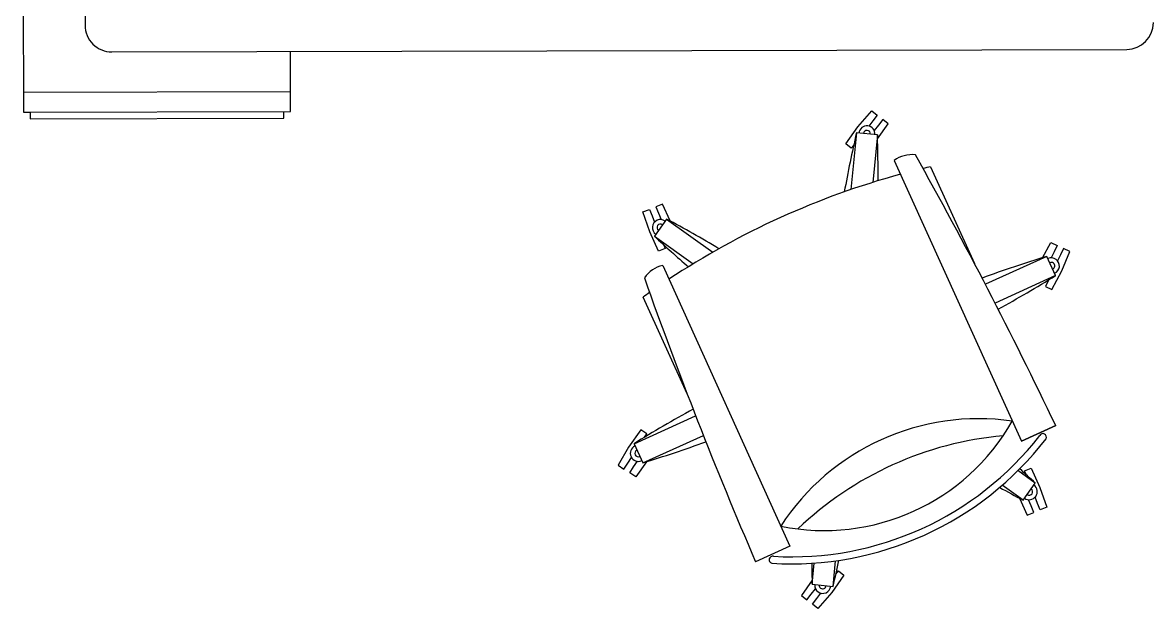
# Paper-space layout 'office1 floor1' of a CAD drawing. Header units: inches. Extents: x 0.3 to 10.8, y 1.4 to 4.2.
# Drawn here: x 0.8245 to 1.176, y 3.7227 to 3.9047 of the extents above; entities that cross this region are included whole.
import ezdxf

# ---------------------------------------------------------------- set-up
doc = ezdxf.new("R2010")
doc.units = ezdxf.units.IN
doc.header["$MEASUREMENT"] = 0
doc.layers.get('0').update_dxf_attribs({"lineweight": 0})

psp = doc.layouts.new('office1 floor1')

# ---------------------------------------------------------------- linework, layer by layer
at = {"color": 7, "linetype": 'ByBlock', "lineweight": -2}
for p, q in [((0.8436406906459063, 4.021236285997423), (0.843924853662778, 3.903897267852896)), ((0.8244931877815255, 3.980663311540237), (0.8247445093709181, 3.876885455917272)), ((0.8522471878397617, 3.895615145130213), (1.167731868933582, 3.896379162761982)), ((0.9077667938692964, 3.87708651318879), (0.9077215972451131, 3.895749488980923)), ((0.824729430075561, 3.883112127254645), (0.9077517145739388, 3.883313184526179)), ((1.084153378298504, 3.872347641941255), (1.088453997234529, 3.877282842994985)), ((1.088453997234529, 3.877282842994985), (1.090166137896641, 3.875934472455808)), ((0.8247445093709181, 3.876885455917272), (0.9077667938692964, 3.87708651318879)), ((0.8247445093709181, 3.876885455917272), (0.8268200664833815, 3.87689048234906)), ((0.8268200664833815, 3.87689048234906), (0.8268250929151696, 3.874814925236598)), ((0.8268250929151696, 3.874814925236598), (0.9056962631886211, 3.875005929644545)), ((0.9056962631886211, 3.875005929644545), (0.9056912367568329, 3.877081486757002)), ((1.088817767357464, 3.874222331793696), (1.087516271043183, 3.872569711318442)), ((1.090166137896641, 3.875934472455808), (1.088817767357464, 3.874222331793696)), ((1.091878278558753, 3.874586101916625), (1.090529908019569, 3.872873961254512)), ((1.093590419220857, 3.87323773137744), (1.091878278558753, 3.874586101916625)), ((1.080363773999431, 3.867009999022311), (1.084153378298504, 3.872347641941255)), ((1.083723705981175, 3.870443065952351), (1.081995887808409, 3.852832620462687)), ((1.090230487239114, 3.869804664447402), (1.083723705981175, 3.870443065952351)), ((1.090529908019569, 3.872873961254512), (1.08922841170528, 3.871221340779259)), ((1.090268606857617, 3.868558971581055), (1.093590419220857, 3.87323773137744)), ((1.082075914661551, 3.865661628483143), (1.080363773999431, 3.867009999022311)), ((1.090230487239114, 3.869804664447402), (1.08878342647882, 3.855055783436009)), ((1.082868237457732, 3.86666770807139), (1.082075914661551, 3.865661628483143)), ((1.095407379614606, 3.861837641970279), (1.134968493990213, 3.774611319734568)), ((1.106748081287532, 3.859925717979228), (1.120402819447581, 3.829819068821563)), ((1.017325466040395, 3.845869193992112), (1.019349259512095, 3.846677766030767)), ((1.019449166057682, 3.839677148214663), (1.017325466040395, 3.845869193992112)), ((1.019349259512095, 3.846677766030767), (1.020157831550734, 3.844653972559068)), ((1.023396846455495, 3.84829491010806), (1.021373052983795, 3.847486338069413)), ((1.021373052983795, 3.847486338069413), (1.022181625022434, 3.845462544597714)), ((1.025787865115762, 3.843078756316641), (1.023396846455495, 3.84829491010806)), ((1.020157831550734, 3.844653972559068), (1.02093829470798, 3.84270053345033)), ((1.024690003638917, 3.843668590191859), (1.020883741088845, 3.838352753078107)), ((1.022181625022434, 3.845462544597714), (1.02296208817968, 3.843509105488985)), ((1.024690003638917, 3.843668590191859), (1.039077187718567, 3.833367033016286)), ((1.02217689827229, 3.833726433161912), (1.019449166057682, 3.839677148214663)), ((1.020883741088845, 3.838352753078107), (1.032933116341961, 3.829725121193173)), ((1.02372556266043, 3.835724216664188), (1.024200691743975, 3.834535005200559)), ((1.141589414853013, 3.831654582689636), (1.144147720335347, 3.836398541539436)), ((1.144147720335347, 3.836398541539436), (1.146114939331137, 3.835460683245018)), ((1.146114939331137, 3.835460683245018), (1.145177081036719, 3.833493464249236)), ((1.024200691743975, 3.834535005200559), (1.02217689827229, 3.833726433161912)), ((1.142934714591842, 3.832067216419795), (1.123772570159608, 3.823376310187197)), ((1.145635233299702, 3.826112977801085), (1.142934714591842, 3.832067216419795)), ((1.145177081036719, 3.833493464249236), (1.144271826080433, 3.831594632883506)), ((1.147144300032502, 3.83255560595481), (1.146239045076215, 3.830656774589096)), ((1.148082158326919, 3.834522824950593), (1.147144300032502, 3.83255560595481)), ((1.147529375778133, 3.827543350573621), (1.150049377322709, 3.833584966656183)), ((1.150049377322709, 3.833584966656183), (1.148082158326919, 3.834522824950593)), ((1.023467152943154, 3.829209468930193), (1.063028267318746, 3.741983146694489)), ((1.145635233299702, 3.826112977801085), (1.12677821405361, 3.817560459753132)), ((1.143392866854825, 3.824686729971666), (1.142455008560408, 3.822719510975876)), ((1.143422473240711, 3.824748831298773), (1.143392866854825, 3.824686729971666)), ((1.14442222755619, 3.821781652681458), (1.147529375778133, 3.827543350573621)), ((1.142455008560408, 3.822719510975876), (1.14442222755619, 3.821781652681458)), ((1.03108924016683, 3.78931128820377), (1.017434502006788, 3.819417937361436)), ((1.014554266099331, 3.773840829290015), (1.033716410531558, 3.782531735522611)), ((1.134968493990213, 3.774611319734568), (1.145639916501099, 3.779451296426038)), ((1.145639916501099, 3.779451296426038), (1.134968493990213, 3.774611319734568)), ((1.016721915461998, 3.77812759820244), (1.012889643160583, 3.77282050656188)), ((1.018549966986642, 3.776941109103867), (1.016721915461998, 3.77812759820244)), ((1.017254784807168, 3.767886590671299), (1.036111804053268, 3.776439108719243)), ((1.017852768158143, 3.775866918550479), (1.018549966986642, 3.776941109103867)), ((1.012889643160583, 3.77282050656188), (1.009602980870569, 3.767159289054572)), ((1.014554266099331, 3.773840829290015), (1.017254784807168, 3.767886590671299)), ((1.012617521493779, 3.767800851480649), (1.01376276395041, 3.769565353338642)), ((1.01444557301843, 3.766614362382082), (1.015590815475061, 3.768378864240074)), ((1.009602980870569, 3.767159289054572), (1.011431032395221, 3.765972799956005)), ((1.011431032395221, 3.765972799956005), (1.012617521493779, 3.767800851480649)), ((1.013259083919857, 3.764786310857438), (1.01444557301843, 3.766614362382082)), ((1.018446348836104, 3.768251801552382), (1.0150871354445, 3.763599821758857)), ((1.13930575831018, 3.761601054012993), (1.133902829501807, 3.765469676234473)), ((1.135988807655043, 3.76541880189054), (1.138012601126743, 3.766227373929194)), ((1.136463936738603, 3.764229590426919), (1.135988807655043, 3.76541880189054)), ((1.138012601126743, 3.766227373929194), (1.140740333341328, 3.760276658876443)), ((1.0150871354445, 3.763599821758857), (1.013259083919857, 3.764786310857438)), ((1.135499495760101, 3.756285216899241), (1.13930575831018, 3.761601054012993)), ((1.135499495760101, 3.756285216899241), (1.129008942378148, 3.760932603517439)), ((1.140740333341328, 3.760276658876443), (1.142864033358646, 3.754084613098994)), ((1.134401634283255, 3.756875050774467), (1.13679265294353, 3.751658896983047)), ((1.138007874376584, 3.754491262493394), (1.137227411219353, 3.756444701602114)), ((1.138816446415238, 3.752467469021686), (1.138007874376584, 3.754491262493394)), ((1.140031667848284, 3.755299834532041), (1.139251204691045, 3.757253273640761)), ((1.140840239886938, 3.753276041060349), (1.140031667848284, 3.755299834532041)), ((1.13679265294353, 3.751658896983047), (1.138816446415238, 3.752467469021686)), ((1.142864033358646, 3.754084613098994), (1.140840239886938, 3.753276041060349)), ((1.063028267318746, 3.741983146694489), (1.052356844807867, 3.737143170003018)), ((1.069959012159911, 3.730149142643698), (1.070607872877174, 3.736762527357335)), ((1.076465793417828, 3.729510741138742), (1.077245271599425, 3.737455418561229)), ((1.07732126194133, 3.733286099019763), (1.07811358473749, 3.734292178607949)), ((1.07811358473749, 3.734292178607949), (1.079825725399579, 3.73294380806878)), ((1.069920892541447, 3.731394835510089), (1.06659908017816, 3.726716075713659)), ((1.069959012159911, 3.730149142643698), (1.076465793417828, 3.729510741138742)), ((1.079825725399579, 3.73294380806878), (1.076036121100514, 3.727606165149843)), ((1.06659908017816, 3.726716075713659), (1.068311220840265, 3.725367705174467)), ((1.068311220840265, 3.725367705174467), (1.069659591379449, 3.727079845836588)), ((1.069659591379449, 3.727079845836588), (1.070961087693738, 3.728732466311832)), ((1.071371732041569, 3.725731475297403), (1.07267322835585, 3.727384095772649)), ((1.076036121100514, 3.727606165149843), (1.071735502164505, 3.722670964096114)), ((1.070023361502377, 3.724019334635298), (1.071371732041569, 3.725731475297403)), ((1.071735502164505, 3.722670964096114), (1.070023361502377, 3.724019334635298))]:
    psp.add_line(p, q, dxfattribs=at)
for centre, radius, start, end in [((0.8522270821126086, 3.903917373580049), 0.008302252795088467, 180.1387544398206, 270.1387544398207), ((1.167711763206429, 3.904681391211811), 0.008302252795088467, 270.1387544398207, 0.1387544398206403), ((1.463980735935068, 3.782294999676605), 0.390340223929724, 166.9486817049619, 169.6961140027219), ((1.086977096610145, 3.870123865199888), 0.002504570283485435, 354.3964587983129, 174.3964587983128), ((1.086977096610145, 3.870123865199888), 0.001089670679355775, 354.3964587983129, 174.3964587983128), ((0.7000924550865614, 3.857242567265855), 0.3903402239296798, 359.7533906930752, 1.844235892345559), ((1.10095432052246, 3.85435728164998), 0.009312590614673983, 83.3920305630542, 126.5581887765342), ((-0.1267739745375024, 3.173406605015253), 1.409371235017659, 25.46823829638797, 29.32237177120855), ((1.16277460321046, 3.617680230194276), 0.2486399957990337, 103.0223956613276, 103.5791362635269), ((1.162774603210408, 3.617680230194261), 0.2486399957990328, 105.2562240705224, 123.5366935263077), ((1.0227868723639, 3.841010671634979), 0.002504570283485435, 54.39645879846731, 234.3964587984674), ((0.8405000828466183, 3.49951809477448), 0.3903402239297207, 59.096803594147, 61.84423589178781), ((1.0227868723639, 3.841010671634979), 0.001089670679355775, 54.39645879846731, 234.3964587980828), ((1.287350720755014, 4.123590967847965), 0.390340223929718, 226.948681704608, 229.039526903654), ((1.256724764879432, 3.458680935374242), 0.3903402239296921, 106.9486817045881, 110.0714083029492), ((1.144284973945765, 3.829090097110452), 0.002504570283485435, 294.396458798493, 114.3964587984931), ((1.025440651079356, 3.820108389375381), 0.009312590614674912, 102.2347288204053, 145.4008870336739), ((1.144284973945765, 3.829090097110452), 0.001089670679355775, 294.396458798493, 114.3964587984931), ((2.34654851344192, 4.295171128920206), 1.409371235017622, 199.4705458256822, 203.3246793009281), ((0.9396871219395311, 4.157701376036931), 0.3903402239296387, 298.8034497499906, 301.8442358919531), ((1.162774603210205, 3.617680230194359), 0.2486399957988392, 125.2137813335297, 125.7705219357994), ((1.22050237745963, 3.442252431054168), 0.3903402239297036, 118.7215092937395, 121.8442358919532), ((1.121654519073099, 3.708343846877732), 0.07327351698834512, 81.77864931711353, 147.0142682793074), ((1.073715205755295, 3.814042840882709), 0.06718176726072694, 258.3876412116383, 330.4052763850241), ((1.063557250370188, 3.83643960860898), 0.09992613174033765, 266.4650926175863, 322.3278249798699), ((1.063557250370113, 3.836439608609507), 0.09774679038213788, 266.6892616942363, 322.1036559024054), ((1.13855208935883, 3.671087239372966), 0.105605956169648, 95.03534213139687, 133.7575754657416), ((1.141663909652163, 3.775871484214685), 0.001106799353577461, 333.0855370118779, 151.4693456439324), ((1.015904525453246, 3.770863709980648), 0.002504570283485435, 114.3964587984931, 294.396458798493), ((1.015904525453246, 3.770863709980648), 0.001089670679355775, 114.3964587984931, 294.396458798493), ((0.903464734519541, 4.141272871716827), 0.3903402239296841, 286.9486817045881, 289.9894678468851), ((0.8728387786441315, 3.476362839243217), 0.3903402239295897, 46.94868170460818, 47.9118279277628), ((1.319689416552309, 4.100435712316663), 0.3903402239297176, 240.6283254043796, 241.8442358921794), ((1.137402627035141, 3.75894313545612), 0.002504570283485435, 234.3964587984674, 54.39645879846731), ((1.137402627035141, 3.75894313545612), 0.001089670679355775, 234.3964587984674, 54.39645879846731), ((1.057669380973741, 3.737776135576781), 0.001106799353578922, 77.32357195306882, 255.7073805848042), ((1.460097044312479, 3.74271123982529), 0.3903402239296888, 180.8810896686398, 181.8442358923454), ((0.6962087634638141, 3.817658807414487), 0.3903402239298564, 346.948681704962, 348.1645921919933), ((1.073212402788866, 3.729829941891213), 0.002504570283485435, 174.3964587983128, 354.3964587991473), ((1.073212402788866, 3.729829941891213), 0.001089670679355775, 174.3964587983128, 354.3964587991473)]:
    psp.add_arc(centre, radius, start, end, dxfattribs=at)

doc.saveas('drawing.dxf')
